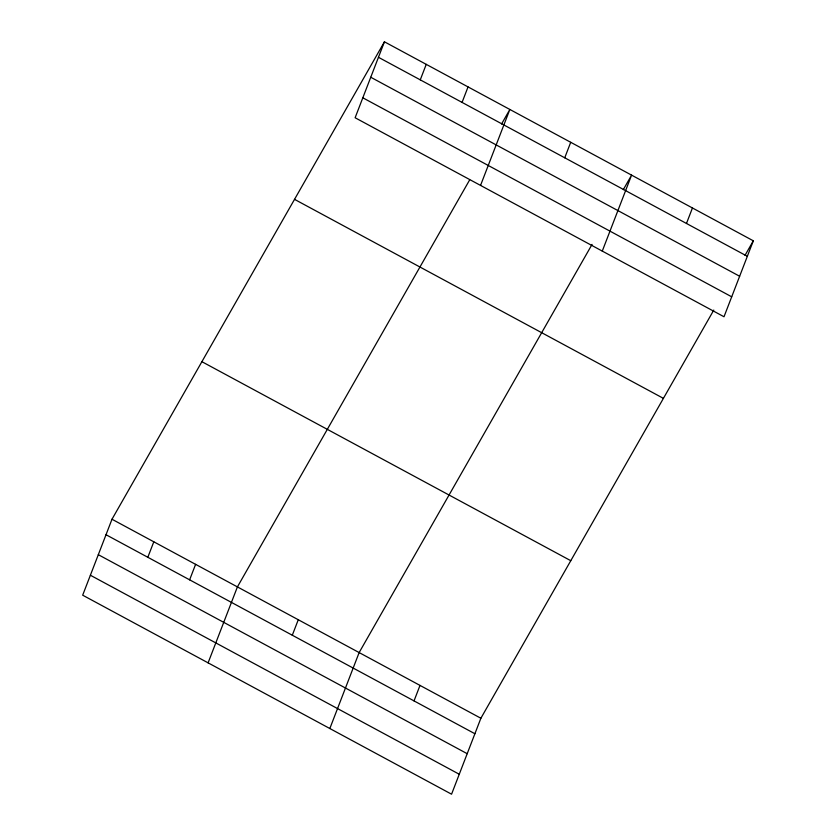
<?xml version="1.0" encoding="UTF-8"?>
<svg xmlns="http://www.w3.org/2000/svg" width="836" height="836" viewBox="0 0 836 836"><rect width="100%" height="100%" fill="white"/><g stroke="black" fill="none" stroke-linecap="round" stroke-linejoin="round"><path stroke-width="1.25" d="M384.435 41.8L355.122 117.751L724.007 316.76L753.32 240.81L384.435 41.8L111.993 519.24L82.68 595.19L451.565 794.2L480.878 718.249L713.787 310.083M147.826 557.288L153.803 541.791M189.626 579.839L195.603 564.342M420.268 79.848L426.245 64.351M208.101 662.854L237.414 586.903L469.686 179.855M462.068 102.4L468.045 86.913M292.297 635.235L298.274 619.737M480.543 185.414L509.855 109.464L501.569 123.989M329.833 728.532L359.146 652.571L592.055 244.415M564.739 157.795L570.716 142.298M414.029 700.902L420.006 685.405M602.275 251.093L631.588 175.132L623.301 189.657M686.471 223.463L692.448 207.976M745.022 255.335L753.32 240.81M378.457 57.297L747.342 256.307M370.756 77.246L739.641 276.256M362.824 97.802L731.709 296.811M294.533 199.355L663.408 398.364M201.894 361.685L570.779 560.695M111.993 519.24L480.878 718.249M106.015 534.726L474.89 733.736M98.314 554.686L467.199 753.696M90.382 575.241L459.267 774.251"/></g></svg>
